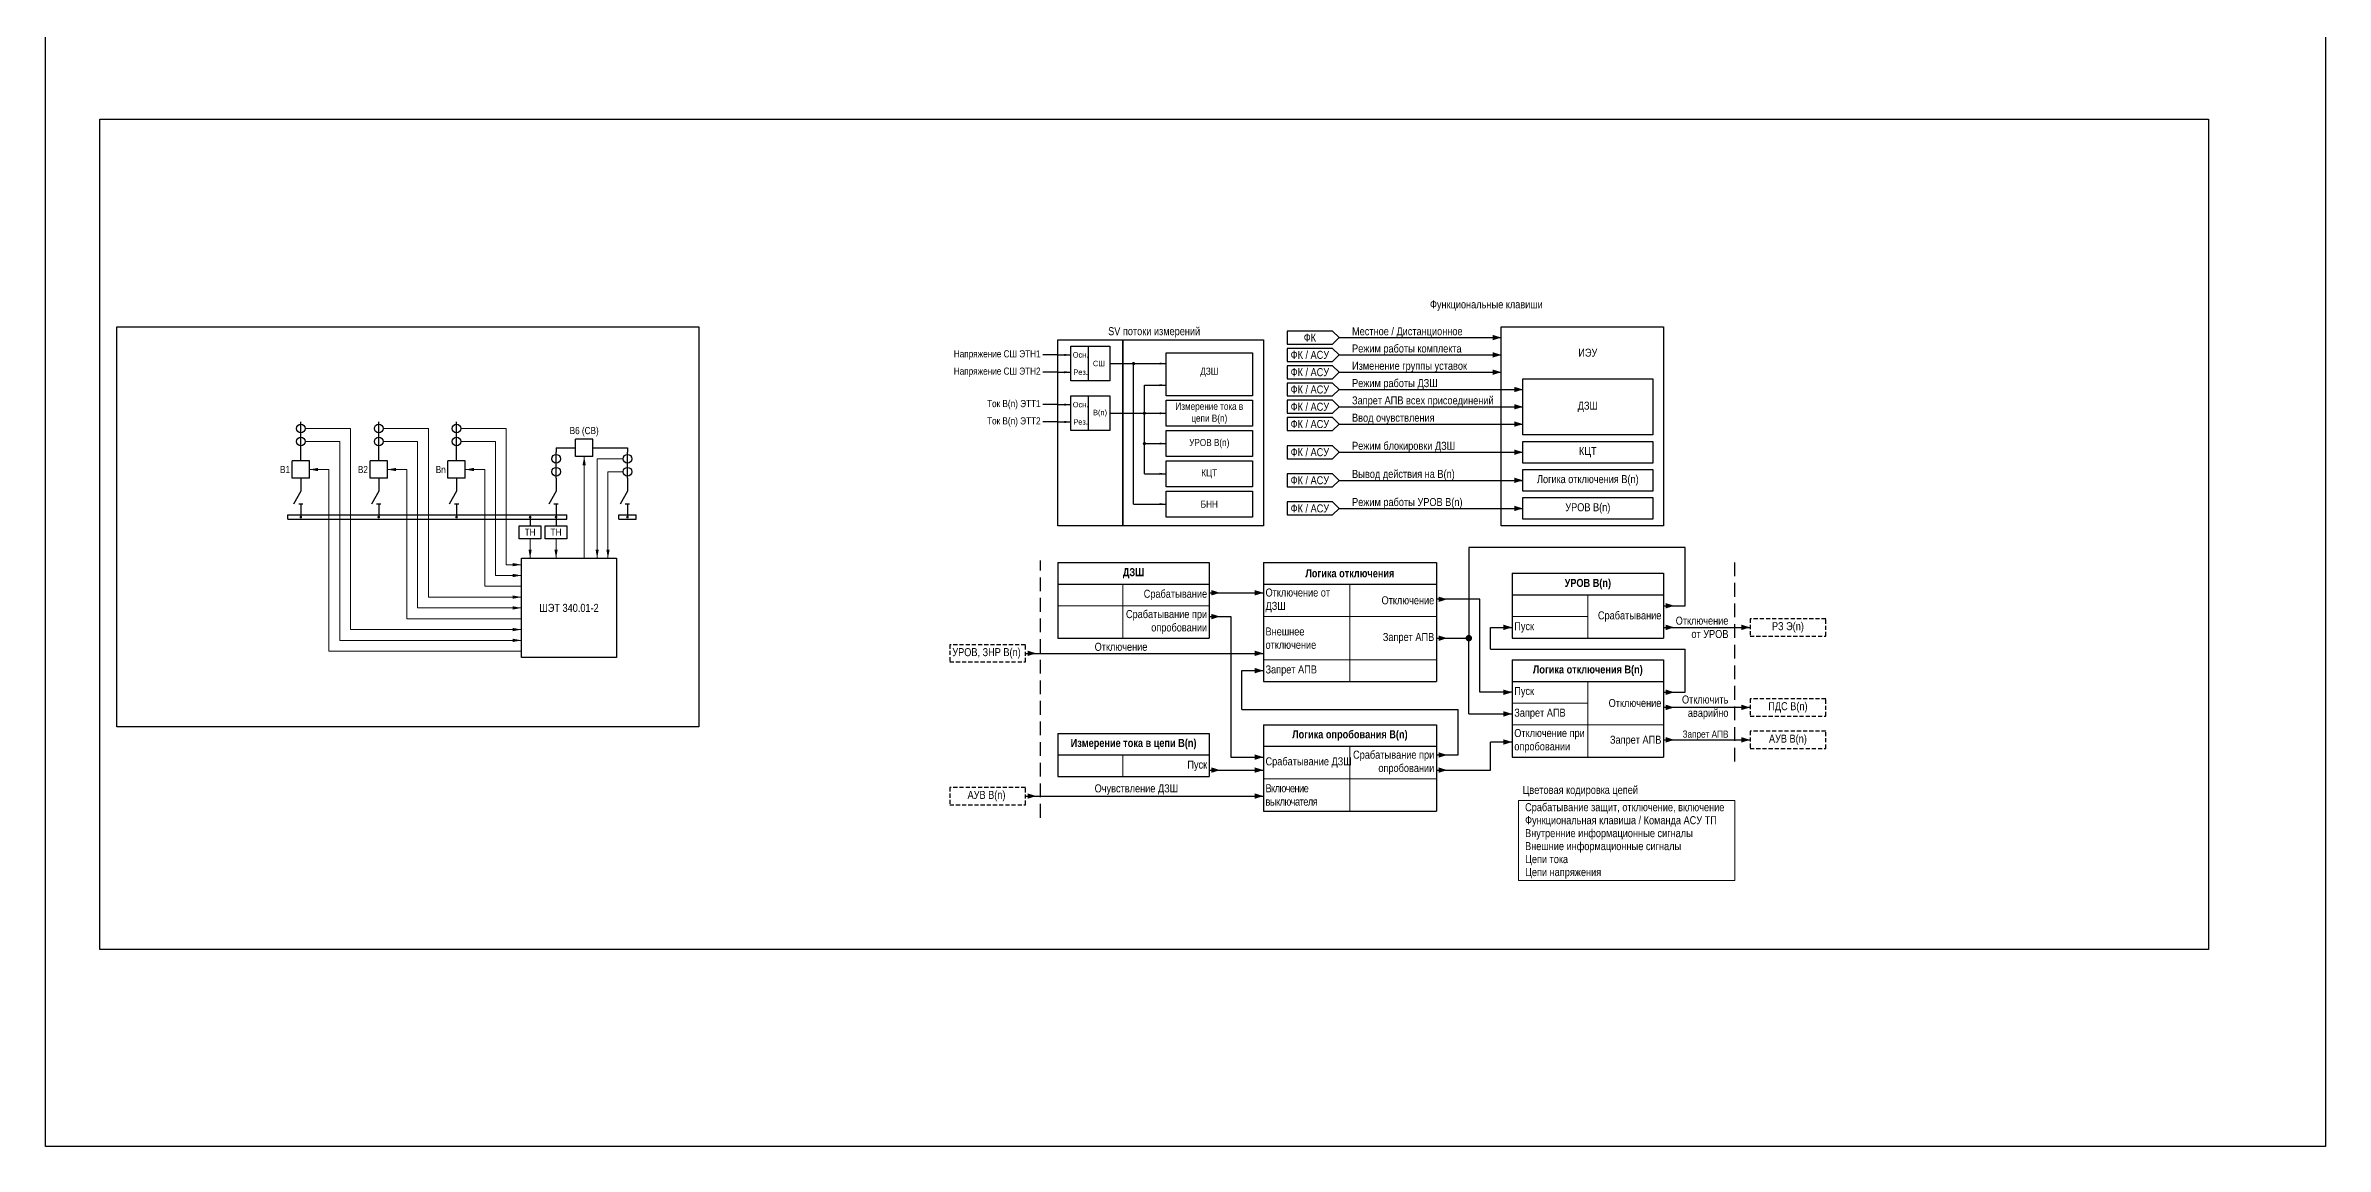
# Model space of a CAD drawing. Header units: millimetres. Extents: x -2550 to 7325, y -3772 to 3128.
# Drawn here: x -28 to 1026, y -3772 to -3263 of the extents above; entities that cross this region are included whole.
import ezdxf
from ezdxf.enums import TextEntityAlignment as Align

# ---------------------------------------------------------------- set-up
doc = ezdxf.new("R2010")
doc.units = ezdxf.units.MM
doc.linetypes.add('штриховая2', pattern=[9.525, 6.35, -3.175])
doc.linetypes.add('штрихпунктирная2', pattern=[12.7, 6.35, -3.175, 0, -3.175])
for name, color, linetype, lineweight in [('Основная', 7, 'Continuous', 30), ('Отключение_включение', 1, 'Continuous', 30), ('Тонкая', 7, 'Continuous', 18), ('Цепи внешние', 84, 'Continuous', 30), ('Цепи внутренние', 5, 'Continuous', 30), ('Цепи ТН', 200, 'Continuous', 30), ('Цепи ТТ', 23, 'Continuous', 30), ('Цепи ТТ  других присоединений', 23, 'штрихпунктирная2', 30), ('Цепь - ФК и АСУ', 132, 'Continuous', 30)]:
    doc.layers.add(name, color=color, linetype=linetype, lineweight=lineweight)
doc.styles.add('Narrow', font='ARIALN.TTF')
doc.styles.add('Вывод', font='tahoma.ttf', dxfattribs={"height": 2.5})
doc.styles.add('Компонент', font='ARIALN.TTF', dxfattribs={"height": 3.5})
doc.styles.add('Табл дан', font='ARIALN.TTF')
doc.styles.add('Табл загол', font='ARIALNB.TTF')

# ---------------------------------------------------------------- blocks, each defined once
blk = doc.blocks.new('*T55')
at = {"layer": 'Основная', "color": 0, "linetype": 'ByBlock', "lineweight": -2, "transparency": 16777216}
for p, q in [((0, 0), (80, 0)), ((0, 0), (0, -10)), ((80, 0), (80, -10))]:
    blk.add_line(p, q, dxfattribs=at)
at = {"layer": 'Основная', "color": 0, "linetype": 'ByBlock', "lineweight": 30, "transparency": 16777216}
for p, q in [((0, -10), (80, -10)), ((0, -10), (0, -55)), ((80, -10), (80, -55)), ((0, -55), (80, -55))]:
    blk.add_line(p, q, dxfattribs=at)
at = {"layer": 'Основная', "color": 0, "linetype": 'ByBlock', "lineweight": 18, "transparency": 16777216}
for p, q in [((40, -10), (40, -55)), ((0, -25), (80, -25)), ((0, -45), (80, -45))]:
    blk.add_line(p, q, dxfattribs=at)
at = {"layer": 'Основная', "color": 0, "transparency": 16777216, "char_height": 3.7}
for s, insert, width, attachment_point, style in [('{\\C256;Логика отключения}', (40, -5), 77, 5, 'Табл загол'), ('{\\C256;Отключение от ДЗШ}', (1, -17.5), 38, 4, 'Табл дан'), ('Отключение', (79, -17.5), 38, 6, 'Табл дан'), ('Внешнее отключение', (1, -35), 38, 4, 'Табл дан'), ('Запрет АПВ', (79, -35), 38, 6, 'Табл дан'), ('Запрет АПВ', (1, -50), 38, 4, 'Табл дан')]:
    blk.add_mtext(s, dxfattribs=dict(at, insert=insert, width=width, attachment_point=attachment_point, style=style))
blk = doc.blocks.new('*T56')
at = {"layer": 'Основная', "color": 0, "linetype": 'ByBlock', "lineweight": -2, "transparency": 16777216}
for p, q in [((0, 0), (70, 0)), ((0, 0), (0, -10)), ((70, 0), (70, -10))]:
    blk.add_line(p, q, dxfattribs=at)
at = {"layer": 'Основная', "color": 0, "linetype": 'ByBlock', "lineweight": 30, "transparency": 16777216}
for p, q in [((0, -10), (70, -10)), ((0, -10), (0, -35)), ((70, -10), (70, -35)), ((0, -35), (70, -35))]:
    blk.add_line(p, q, dxfattribs=at)
at = {"layer": 'Основная', "color": 0, "linetype": 'ByBlock', "lineweight": 18, "transparency": 16777216}
for p, q in [((30, -10), (30, -35)), ((0, -20), (70, -20))]:
    blk.add_line(p, q, dxfattribs=at)
at = {"layer": 'Основная', "color": 0, "transparency": 16777216, "char_height": 3.7}
for s, insert, width, attachment_point, style in [('{\\C256;ДЗШ}', (35, -5), 67, 5, 'Табл загол'), ('Срабатывание', (69, -15), 38, 6, 'Табл дан'), ('Срабатывание при опробовании', (69, -27.5), 38, 6, 'Табл дан')]:
    blk.add_mtext(s, dxfattribs=dict(at, insert=insert, width=width, attachment_point=attachment_point, style=style))
blk = doc.blocks.new('*T57')
at = {"layer": 'Основная', "color": 0, "linetype": 'ByBlock', "lineweight": -2, "transparency": 16777216}
for p, q in [((0, 0), (80, 0)), ((0, 0), (0, -10)), ((80, 0), (80, -10))]:
    blk.add_line(p, q, dxfattribs=at)
at = {"layer": 'Основная', "color": 0, "linetype": 'ByBlock', "lineweight": 30, "transparency": 16777216}
for p, q in [((0, -10), (80, -10)), ((0, -10), (0, -40)), ((80, -10), (80, -40)), ((0, -40), (80, -40))]:
    blk.add_line(p, q, dxfattribs=at)
at = {"layer": 'Основная', "color": 0, "linetype": 'ByBlock', "lineweight": 18, "transparency": 16777216}
for p, q in [((40, -10), (40, -40)), ((0, -25), (80, -25))]:
    blk.add_line(p, q, dxfattribs=at)
at = {"layer": 'Основная', "color": 0, "transparency": 16777216, "char_height": 3.7}
for s, insert, width, attachment_point, style in [('Логика опробования В(n)', (40, -5), 77, 5, 'Табл загол'), ('Срабатывание ДЗШ', (1, -17.5), 38, 4, 'Табл дан'), ('Срабатывание при опробовании', (79, -17.5), 38, 6, 'Табл дан'), ('{\\T0.9;Включение выключателя}', (1, -32.5), 38, 4, 'Табл дан')]:
    blk.add_mtext(s, dxfattribs=dict(at, insert=insert, width=width, attachment_point=attachment_point, style=style))
blk = doc.blocks.new('*T58')
at = {"layer": 'Основная', "color": 0, "linetype": 'ByBlock', "lineweight": -2, "transparency": 16777216}
for p, q in [((0, 0), (70, 0)), ((0, 0), (0, -10)), ((70, 0), (70, -10))]:
    blk.add_line(p, q, dxfattribs=at)
at = {"layer": 'Основная', "color": 0, "linetype": 'ByBlock', "lineweight": 30, "transparency": 16777216}
for p, q in [((0, -10), (70, -10)), ((0, -10), (0, -45)), ((70, -10), (70, -45)), ((0, -45), (70, -45))]:
    blk.add_line(p, q, dxfattribs=at)
at = {"layer": 'Основная', "color": 0, "linetype": 'ByBlock', "lineweight": 18, "transparency": 16777216}
for p, q in [((35, -10), (35, -45)), ((0, -20), (35, -20)), ((0, -30), (70, -30))]:
    blk.add_line(p, q, dxfattribs=at)
at = {"layer": 'Основная', "color": 0, "transparency": 16777216, "char_height": 3.7}
for s, insert, width, attachment_point, style in [('{\\C256;Логика отключения В(n)}', (35, -5), 67, 5, 'Табл загол'), ('Пуск', (1, -15), 33, 4, 'Табл дан'), ('Отключение', (69, -20), 33, 6, 'Табл дан'), ('Запрет АПВ', (1, -25), 33, 4, 'Табл дан'), ('Отключение при опробовании', (1, -37.5), 33, 4, 'Табл дан'), ('Запрет АПВ', (69, -37.5), 33, 6, 'Табл дан')]:
    blk.add_mtext(s, dxfattribs=dict(at, insert=insert, width=width, attachment_point=attachment_point, style=style))
blk = doc.blocks.new('*T54')
at = {"layer": 'Основная', "color": 0, "linetype": 'ByBlock', "lineweight": -2, "transparency": 16777216}
for p, q in [((0, 0), (70, 0)), ((0, 0), (0, -10)), ((70, 0), (70, -10))]:
    blk.add_line(p, q, dxfattribs=at)
at = {"layer": 'Основная', "color": 0, "linetype": 'ByBlock', "lineweight": 30, "transparency": 16777216}
for p, q in [((0, -10), (70, -10)), ((0, -10), (0, -20)), ((70, -10), (70, -20)), ((0, -20), (70, -20))]:
    blk.add_line(p, q, dxfattribs=at)
at = {"layer": 'Основная', "color": 0, "linetype": 'ByBlock', "lineweight": 18, "transparency": 16777216}
blk.add_line((30, -10), (30, -20), dxfattribs=at)
at = {"layer": 'Основная', "color": 0, "transparency": 16777216, "char_height": 3.7}
for s, insert, width, attachment_point, style in [('Измерение тока в цепи В(n)', (35, -5), 67, 5, 'Табл загол'), ('Пуск', (69, -15), 38, 6, 'Табл дан')]:
    blk.add_mtext(s, dxfattribs=dict(at, insert=insert, width=width, attachment_point=attachment_point, style=style))
blk = doc.blocks.new('*T59')
at = {"layer": 'Основная', "color": 0, "linetype": 'ByBlock', "lineweight": -2, "transparency": 16777216}
for p, q in [((0, 0), (70, 0)), ((0, 0), (0, -10)), ((70, 0), (70, -10))]:
    blk.add_line(p, q, dxfattribs=at)
at = {"layer": 'Основная', "color": 0, "linetype": 'ByBlock', "lineweight": 30, "transparency": 16777216}
for p, q in [((0, -10), (70, -10)), ((0, -10), (0, -30)), ((70, -10), (70, -30)), ((0, -30), (70, -30))]:
    blk.add_line(p, q, dxfattribs=at)
at = {"layer": 'Основная', "color": 0, "linetype": 'ByBlock', "lineweight": 18, "transparency": 16777216}
for p, q in [((35, -10), (35, -30)), ((0, -20), (35, -20))]:
    blk.add_line(p, q, dxfattribs=at)
at = {"layer": 'Основная', "color": 0, "transparency": 16777216, "char_height": 3.7}
for s, insert, width, attachment_point, style in [('{\\C256;УРОВ В(n)}', (35, -5), 67, 5, 'Табл загол'), ('Срабатывание ', (69, -20), 33, 6, 'Табл дан'), ('Пуск', (1, -25), 33, 4, 'Табл дан')]:
    blk.add_mtext(s, dxfattribs=dict(at, insert=insert, width=width, attachment_point=attachment_point, style=style))
blk = doc.blocks.new('Point')
at = {"layer": 'Основная', "color": 0, "const_width": 1.5}
blk.add_lwpolyline([(-0.75, 0, 1), (0.75, 0, 1)], format="xyb", close=True, dxfattribs=at)
blk = doc.blocks.new('*U146')
at = {"color": 0, "linetype": 'ByBlock'}
for p, q in [((0, 0), (129, 0)), ((0, -2), (0, 0)), ((129, -2), (129, 0)), ((0, -2), (129, -2))]:
    blk.add_line(p, q, dxfattribs=at)
at = {"layer": 'Основная', "style": 'Компонент'}
blk.add_attdef('ОШ', text='', height=3.5, dxfattribs=at).set_placement((6, 4), align=Align.MIDDLE_CENTER)
blk = doc.blocks.new('*U37')
at = {"color": 0, "linetype": 'ByBlock'}
for p, q in [((0, 0), (-8, 0)), ((-8, -8), (-8, 0)), ((0, -8), (0, 0)), ((0, -8), (-8, -8))]:
    blk.add_line(p, q, dxfattribs=at)
at = {"layer": 'Основная', "style": 'Компонент'}
blk.add_attdef('ОУ', text='', height=3.5, dxfattribs=at).set_placement((-15, -3), align=Align.MIDDLE_CENTER)
blk = doc.blocks.new('*U18')
at = {"color": 0, "linetype": 'ByBlock'}
blk.add_line((0, 0), (6, 3.4), dxfattribs=at)
blk = doc.blocks.new('*U10')
at = {"color": 0}
blk.add_line((0, -1), (0, 1), dxfattribs=at)
blk = doc.blocks.new('*U36')
at = {"color": 0, "linetype": 'ByBlock'}
for p, q in [((0, 9), (0, 3)), ((0, -3), (0, -9))]:
    blk.add_line(p, q, dxfattribs=at)
at = {"color": 0, "linetype": 'ByBlock', "ltscale": 0.25, "xscale": -1, "rotation": 90}
for name, p in [('*U18', (0, 3)), ('*U10', (0, -3))]:
    blk.add_blockref(name, p, dxfattribs=at)
at = {"layer": 'Основная'}
for tag, height, style, p in [('ОУ', 3.5, 'Компонент', (-12, 0)), ('В2', 2.5, 'Вывод', (2, 7)), ('В1', 2.5, 'Вывод', (2, -7))]:
    blk.add_attdef(tag, text='', height=height, dxfattribs=dict(at, style=style)).set_placement(p, align=Align.MIDDLE_CENTER)
blk = doc.blocks.new('*U38')
at = {"linetype": 'ByBlock'}
blk.add_circle((0, 0), 2, dxfattribs=at)
at = {"layer": 'Основная', "color": 0, "linetype": 'ByBlock', "lineweight": -2}
blk.add_line((0, -3), (0, 3), dxfattribs=at)
at = {"layer": 'Основная', "linetype": 'ByBlock', "style": 'Компонент'}
blk.add_attdef('ОУ', text='', height=3.5, dxfattribs=at).set_placement((-6, 0), align=Align.MIDDLE_CENTER)
blk = doc.blocks.new('*U41')
at = {"color": 0, "linetype": 'ByBlock'}
for p, q in [((0, 0), (8, 0)), ((0, -2), (0, 0)), ((8, -2), (8, 0)), ((0, -2), (8, -2))]:
    blk.add_line(p, q, dxfattribs=at)
at = {"layer": 'Основная', "style": 'Компонент'}
blk.add_attdef('ОШ', text='', height=3.5, dxfattribs=at).set_placement((6, 4), align=Align.MIDDLE_CENTER)

msp = doc.modelspace()

# ---------------------------------------------------------------- linework, layer by layer
at = {"layer": 'Основная'}
for points in [[(-28, -2495), (1026, -2495), (1026, -3772), (-28, -3772)], [(645, -3393), (720, -3393), (720, -3485), (645, -3485)], [(470, -3485), (440, -3485), (440, -3399), (470, -3399)], [(490, -3405), (530, -3405), (530, -3425), (490, -3425)], [(490, -3427), (530, -3427), (530, -3439), (490, -3439)], [(490, -3441), (530, -3441), (530, -3453), (490, -3453)], [(490, -3455), (530, -3455), (530, -3467), (490, -3467)], [(490, -3469), (530, -3469), (530, -3481), (490, -3481)], [(191, -3485), (201, -3485), (201, -3491), (191, -3491)], [(203, -3485), (213, -3485), (213, -3491), (203, -3491)], [(192, -3500), (236, -3500), (236, -3546), (192, -3546)]]:
    msp.add_lwpolyline(points, close=True, dxfattribs=at)
at = {"layer": 'Основная', "color": 1}
msp.add_lwpolyline([(-3, -3297), (972, -3297), (972, -3681), (-3, -3681)], close=True, dxfattribs=at)
at = {"layer": 'Основная', "color": 4}
msp.add_lwpolyline([(5, -3393), (274, -3393), (274, -3578), (5, -3578)], close=True, dxfattribs=at)
at = {"layer": 'Основная', "ltscale": 0.3}
for points in [[(470, -3399), (535, -3399), (535, -3485), (470, -3485)], [(655, -3417), (715, -3417), (715, -3443), (655, -3443)], [(655, -3446), (715, -3446), (715, -3456), (655, -3456)], [(655, -3459), (715, -3459), (715, -3469), (655, -3469)], [(655, -3472), (715, -3472), (715, -3482), (655, -3482)]]:
    msp.add_lwpolyline(points, close=True, dxfattribs=at)
at = {"layer": 'Основная'}
for points in [[(90, -3455), (90, -3449)], [(126, -3455), (126, -3449)], [(162, -3455), (162, -3449)], [(208, -3449), (217, -3449)], [(208, -3449), (208, -3451)], [(225, -3449), (241, -3449)], [(241, -3449), (241, -3451)], [(196, -3481), (196, -3485)], [(208, -3481), (208, -3485)]]:
    msp.add_lwpolyline(points, dxfattribs=at)
at = {"layer": 'Основная', "ltscale": 0.25, "const_width": 0.6}
for points in [[(89.7, -3481, 1), (90.3, -3481, 1)], [(89.7, -3481, -1), (90.3, -3481, -1)], [(125.7, -3481, 1), (126.3, -3481, 1)], [(125.7, -3481, -1), (126.3, -3481, -1)], [(161.7, -3481, 1), (162.3, -3481, 1)], [(161.7, -3481, -1), (162.3, -3481, -1)], [(195.7, -3481, 1), (196.3, -3481, 1)], [(207.7, -3481, 1), (208.3, -3481, 1)], [(240.7, -3481, 1), (241.3, -3481, 1)]]:
    msp.add_lwpolyline(points, format="xyb", close=True, dxfattribs=at)
at = {"layer": 'Отключение_включение', "ltscale": 0.3}
for points in [[(515, -3516, 0, 2.5, 0), (511, -3516, 0, 0, 0)], [(535, -3516, 0, 2.5, 0), (531, -3516, 0, 0, 0)], [(620, -3519, 0, 2.5, 0), (616, -3519, 0, 0, 0)], [(725, -3532, 0, 2.5, 0), (721, -3532, 0, 0, 0)], [(760, -3532, 0, 2.5, 0), (756, -3532, 0, 0, 0)], [(430, -3544, 0, 2.5, 0), (426, -3544, 0, 0, 0)], [(535, -3544, 0, 2.5, 0), (531, -3544, 0, 0, 0)], [(650, -3562, 0, 2.5, 0), (646, -3562, 0, 0, 0)], [(725, -3569, 0, 2.5, 0), (721, -3569, 0, 0, 0)], [(760, -3569, 0, 2.5, 0), (756, -3569, 0, 0, 0)], [(650, -3585, 0, 2.5, 0), (646, -3585, 0, 0, 0)], [(620, -3598, 0, 2.5, 0), (616, -3598, 0, 0, 0)]]:
    msp.add_lwpolyline(points, format="xyseb", dxfattribs=at)
for points in [[(510, -3516), (535, -3516)], [(635, -3562), (635, -3519)], [(650, -3562), (635, -3562)], [(760, -3569), (720, -3569)], [(640, -3598), (640, -3585)], [(650, -3585), (640, -3585)], [(615, -3598), (640, -3598)]]:
    msp.add_lwpolyline(points, dxfattribs=at)
at = {"layer": 'Отключение_включение'}
for points in [[(635, -3519), (615, -3519)], [(720, -3532), (760, -3532)], [(425, -3544), (535, -3544)]]:
    msp.add_lwpolyline(points, dxfattribs=at)
at = {"layer": 'Тонкая'}
for points in [[(92, -3440), (113, -3440)], [(92, -3446), (108, -3446)], [(108, -3446), (108, -3538)], [(113, -3440), (113, -3533)], [(128, -3440), (149, -3440)], [(128, -3446), (144, -3446)], [(144, -3446), (144, -3523)], [(149, -3440), (149, -3518)], [(164, -3440), (185, -3440)], [(164, -3446), (180, -3446)], [(180, -3446), (180, -3508)], [(185, -3440), (185, -3503)], [(221, -3500), (221, -3453)], [(239, -3454), (227, -3454)], [(227, -3454), (227, -3500)], [(94, -3459), (103, -3459)], [(103, -3459), (103, -3543)], [(130, -3459), (139, -3459)], [(139, -3459), (139, -3528)], [(166, -3459), (175, -3459)], [(175, -3459), (175, -3513)], [(239, -3460), (232, -3460)], [(232, -3460), (232, -3500)], [(196, -3500), (196, -3491)], [(208, -3500), (208, -3491)], [(180, -3508), (192, -3508)], [(185, -3503), (192, -3503)], [(149, -3518), (192, -3518)], [(175, -3513), (192, -3513)], [(139, -3528), (192, -3528)], [(144, -3523), (192, -3523)], [(108, -3538), (192, -3538)], [(113, -3533), (192, -3533)], [(103, -3543), (192, -3543)]]:
    msp.add_lwpolyline(points, dxfattribs=at)
at = {"layer": 'Тонкая', "ltscale": 0.3}
for points in [[(221, -3453, 0, 1.5, 0), (221, -3457, 0, 0, 0)], [(94, -3459, 0, 1.5, 0), (98, -3459, 0, 0, 0)], [(130, -3459, 0, 1.5, 0), (134, -3459, 0, 0, 0)], [(166, -3459, 0, 1.5, 0), (170, -3459, 0, 0, 0)], [(196, -3500, 0, 1.5, 0), (196, -3496, 0, 0, 0)], [(208, -3500, 0, 1.5, 0), (208, -3496, 0, 0, 0)], [(227, -3500, 0, 1.5, 0), (227, -3496, 0, 0, 0)], [(232, -3500, 0, 1.5, 0), (232, -3496, 0, 0, 0)], [(192, -3503, 0, 1.5, 0), (188, -3503, 0, 0, 0)], [(192, -3508, 0, 1.5, 0), (188, -3508, 0, 0, 0)], [(192, -3518, 0, 1.5, 0), (188, -3518, 0, 0, 0)], [(192, -3523, 0, 1.5, 0), (188, -3523, 0, 0, 0)], [(192, -3533, 0, 1.5, 0), (188, -3533, 0, 0, 0)], [(192, -3538, 0, 1.5, 0), (188, -3538, 0, 0, 0)]]:
    msp.add_lwpolyline(points, format="xyseb", dxfattribs=at)
msp.add_lwpolyline([(653, -3612), (753, -3612), (753, -3649), (653, -3649)], close=True, dxfattribs=at)
at = {"layer": 'Цепи внешние', "linetype": 'штриховая2', "ltscale": 0.3}
for points in [[(795, -3528), (760, -3528), (760, -3536), (795, -3536)], [(425, -3540), (390, -3540), (390, -3548), (425, -3548)], [(795, -3565), (760, -3565), (760, -3573), (795, -3573)], [(795, -3580), (760, -3580), (760, -3588), (795, -3588)], [(425, -3606), (390, -3606), (390, -3614), (425, -3614)]]:
    msp.add_lwpolyline(points, close=True, dxfattribs=at)
at = {"layer": 'Цепи внешние', "ltscale": 0.3}
for points in [[(725, -3584, 0, 2.5, 0), (721, -3584, 0, 0, 0)], [(760, -3584, 0, 2.5, 0), (756, -3584, 0, 0, 0)], [(430, -3610, 0, 2.5, 0), (426, -3610, 0, 0, 0)], [(535, -3610, 0, 2.5, 0), (531, -3610, 0, 0, 0)]]:
    msp.add_lwpolyline(points, format="xyseb", dxfattribs=at)
msp.add_lwpolyline([(720, -3584), (760, -3584)], dxfattribs=at)
at = {"layer": 'Цепи внешние'}
msp.add_lwpolyline([(425, -3610), (535, -3610)], dxfattribs=at)
at = {"layer": 'Цепи внутренние'}
for points in [[(730, -3495), (630, -3495)], [(630, -3495), (630, -3537)], [(730, -3522), (730, -3495)], [(720, -3522), (730, -3522)], [(630, -3572), (630, -3537)], [(640, -3542), (640, -3532)], [(730, -3562), (730, -3542)], [(525, -3570), (625, -3570)], [(625, -3591), (625, -3570)]]:
    msp.add_lwpolyline(points, dxfattribs=at)
at = {"layer": 'Цепи внутренние', "linetype": 'штриховая2'}
for points in [[(432, -3620), (432, -3501)], [(753, -3594), (753, -3501)]]:
    msp.add_lwpolyline(points, dxfattribs=at)
at = {"layer": 'Цепи внутренние', "ltscale": 0.3}
for points in [[(515, -3527, 0, 2.5, 0), (511, -3527, 0, 0, 0)], [(650, -3532, 0, 2.5, 0), (646, -3532, 0, 0, 0)], [(725, -3522, 0, 2.5, 0), (721, -3522, 0, 0, 0)], [(620, -3537, 0, 2.5, 0), (616, -3537, 0, 0, 0)], [(535, -3552, 0, 2.5, 0), (531, -3552, 0, 0, 0)], [(725, -3562, 0, 2.5, 0), (721, -3562, 0, 0, 0)], [(650, -3572, 0, 2.5, 0), (646, -3572, 0, 0, 0)], [(535, -3592, 0, 2.5, 0), (531, -3592, 0, 0, 0)], [(620, -3591, 0, 2.5, 0), (616, -3591, 0, 0, 0)], [(515, -3598, 0, 2.5, 0), (511, -3598, 0, 0, 0)], [(535, -3598, 0, 2.5, 0), (531, -3598, 0, 0, 0)]]:
    msp.add_lwpolyline(points, format="xyseb", dxfattribs=at)
for points in [[(510, -3527), (520, -3527)], [(520, -3527), (520, -3592)], [(615, -3537), (630, -3537)], [(640, -3532), (650, -3532)], [(640, -3542), (730, -3542)], [(525, -3552), (535, -3552)], [(525, -3570), (525, -3552)], [(720, -3562), (730, -3562)], [(630, -3572), (650, -3572)], [(520, -3592), (535, -3592)], [(615, -3591), (625, -3591)], [(510, -3598), (535, -3598)]]:
    msp.add_lwpolyline(points, dxfattribs=at)
at = {"layer": 'Цепи ТН', "ltscale": 0.3}
msp.add_lwpolyline([(446, -3402), (464, -3402), (464, -3418), (446, -3418)], close=True, dxfattribs=at)
at = {"layer": 'Цепи ТН'}
for points in [[(454, -3402), (454, -3418)], [(440, -3414), (446, -3414)], [(475, -3475), (475, -3410)]]:
    msp.add_lwpolyline(points, dxfattribs=at)
at = {"layer": 'Цепи ТН', "ltscale": 0.3}
for points in [[(440, -3406), (433, -3406)], [(440, -3414), (433, -3414)], [(440, -3406), (446, -3406)], [(464, -3410), (490, -3410)], [(475, -3475), (490, -3475)]]:
    msp.add_lwpolyline(points, dxfattribs=at)
at = {"layer": 'Цепи ТН'}
for points in [[(446, -3406, 0, 1, 0), (443, -3406, 0, 0, 0)], [(446, -3414, 0, 1, 0), (443, -3414, 0, 0, 0)], [(490, -3410, 0, 1, 0), (487, -3410, 0, 0, 0)], [(490, -3475, 0, 1, 0), (487, -3475, 0, 0, 0)]]:
    msp.add_lwpolyline(points, format="xyseb", dxfattribs=at)
at = {"layer": 'Цепи ТТ', "ltscale": 0.3}
msp.add_lwpolyline([(446, -3425), (464, -3425), (464, -3441), (446, -3441)], close=True, dxfattribs=at)
at = {"layer": 'Цепи ТТ'}
for points in [[(454, -3425), (454, -3441)], [(480, -3447), (480, -3420)], [(480, -3461), (480, -3447)]]:
    msp.add_lwpolyline(points, dxfattribs=at)
at = {"layer": 'Цепи ТТ', "ltscale": 0.3}
for points in [[(480, -3420), (490, -3420)], [(440, -3429), (433, -3429)], [(440, -3429), (433, -3429)], [(440, -3429), (446, -3429)], [(464, -3433), (490, -3433)], [(440, -3437), (433, -3437)], [(440, -3437), (446, -3437)], [(480, -3447), (490, -3447)], [(480, -3461), (490, -3461)]]:
    msp.add_lwpolyline(points, dxfattribs=at)
at = {"layer": 'Цепи ТТ'}
for points in [[(490, -3420, 0, 1, 0), (487, -3420, 0, 0, 0)], [(490, -3433, 0, 1, 0), (487, -3433, 0, 0, 0)], [(490, -3447, 0, 1, 0), (487, -3447, 0, 0, 0)], [(490, -3461, 0, 1, 0), (487, -3461, 0, 0, 0)]]:
    msp.add_lwpolyline(points, format="xyseb", dxfattribs=at)
at = {"layer": 'Цепи ТТ  других присоединений'}
for points in [[(446, -3429, 0, 1, 0), (443, -3429, 0, 0, 0)], [(446, -3437, 0, 1, 0), (443, -3437, 0, 0, 0)]]:
    msp.add_lwpolyline(points, format="xyseb", dxfattribs=at)
at = {"layer": 'Цепь - ФК и АСУ', "ltscale": 0.3}
for points in [[(570, -3398), (567, -3395), (546, -3395), (546, -3401), (567, -3401), (570, -3398)], [(570, -3406), (567, -3403), (546, -3403), (546, -3409), (567, -3409), (570, -3406)], [(570, -3414), (567, -3411), (546, -3411), (546, -3417), (567, -3417), (570, -3414)], [(570, -3422), (567, -3419), (546, -3419), (546, -3425), (567, -3425), (570, -3422)], [(570, -3430), (567, -3427), (546, -3427), (546, -3433), (567, -3433), (570, -3430)], [(570, -3438), (567, -3435), (546, -3435), (546, -3441), (567, -3441), (570, -3438)], [(570, -3451), (567, -3448), (546, -3448), (546, -3454), (567, -3454), (570, -3451)], [(570, -3464), (567, -3461), (546, -3461), (546, -3467), (567, -3467), (570, -3464)], [(570, -3477), (567, -3474), (546, -3474), (546, -3480), (567, -3480), (570, -3477)]]:
    msp.add_lwpolyline(points, dxfattribs=at)
at = {"layer": 'Цепь - ФК и АСУ'}
for points in [[(570, -3398), (645, -3398)], [(570, -3406), (645, -3406)], [(570, -3414), (645, -3414)], [(570, -3422), (655, -3422)], [(570, -3430), (655, -3430)], [(570, -3438), (655, -3438)], [(570, -3451), (655, -3451)], [(570, -3464), (655, -3464)], [(570, -3477), (655, -3477)]]:
    msp.add_lwpolyline(points, dxfattribs=at)
at = {"layer": 'Цепь - ФК и АСУ', "ltscale": 0.3}
for points in [[(645, -3398, 0, 2.5, 0), (641, -3398, 0, 0, 0)], [(645, -3406, 0, 2.5, 0), (641, -3406, 0, 0, 0)], [(645, -3414, 0, 2.5, 0), (641, -3414, 0, 0, 0)], [(655, -3422, 0, 2.5, 0), (651, -3422, 0, 0, 0)], [(655, -3430, 0, 2.5, 0), (651, -3430, 0, 0, 0)], [(655, -3438, 0, 2.5, 0), (651, -3438, 0, 0, 0)], [(655, -3451, 0, 2.5, 0), (651, -3451, 0, 0, 0)], [(655, -3464, 0, 2.5, 0), (651, -3464, 0, 0, 0)], [(655, -3477, 0, 2.5, 0), (651, -3477, 0, 0, 0)]]:
    msp.add_lwpolyline(points, format="xyseb", dxfattribs=at)

# ---------------------------------------------------------------- block references
for name, p in [('*T56', (440, -3502)), ('*T55', (535, -3502)), ('*T59', (650, -3507)), ('*T58', (650, -3547)), ('*T54', (440, -3581)), ('*T57', (535, -3577))]:
    msp.add_blockref(name, p)
at = {"layer": 'Основная', "ltscale": 0.25}
for name, p in [('*U38', (90, -3440)), ('*U38', (90, -3446)), ('*U38', (126, -3440)), ('*U38', (126, -3446)), ('*U38', (162, -3440)), ('*U38', (162, -3446)), ('*U37', (225, -3445)), ('*U37', (94, -3455)), ('*U37', (130, -3455)), ('*U37', (166, -3455)), ('*U38', (208, -3454)), ('*U38', (208, -3460)), ('*U38', (241, -3454)), ('*U38', (241, -3460)), ('*U36', (90, -3472)), ('*U36', (126, -3472)), ('*U36', (162, -3472)), ('*U36', (208, -3472)), ('*U36', (241, -3472)), ('*U146', (84, -3480)), ('*U41', (237, -3480))]:
    msp.add_blockref(name, p, dxfattribs=at)
at = {"layer": 'Цепи внутренние'}
msp.add_blockref('Point', (630, -3537), dxfattribs=at)
at = {"layer": 'Цепи ТН', "xscale": 0.5, "yscale": 0.5, "zscale": 0.5}
msp.add_blockref('Point', (475, -3410), dxfattribs=at)
at = {"layer": 'Цепи ТТ', "xscale": 0.5, "yscale": 0.5, "zscale": 0.5}
for p in [(480, -3433), (480, -3447)]:
    msp.add_blockref('Point', p, dxfattribs=at)

# ---------------------------------------------------------------- texts
at = {"layer": 'Основная', "style": 'Narrow'}
msp.add_text('В6 (СВ)', height=3.3, dxfattribs=at).set_placement((221, -3441), align=Align.MIDDLE_CENTER)
for s, p in [('В1', (85, -3459)), ('В2', (121, -3459)), ('Вn', (157, -3459))]:
    msp.add_text(s, height=3.3, dxfattribs=at).set_placement(p, align=Align.MIDDLE_RIGHT)
msp.add_text('Запрет АПВ', height=3.3, dxfattribs=at).set_placement((750, -3583), align=Align.RIGHT)
msp.add_text('Цветовая кодировка цепей', height=3.7, dxfattribs=at).set_placement((681.5, -3609), align=Align.CENTER)
for s, insert, char_height, width, attachment_point in [('Функциональные клавиши', (638.1, -3385.6), 3.7, 94, 8), ('SV потоки измерений', (484.5, -3398), 3.7, 94, 8), ('Местное / Дистанционное', (576, -3398), 3.7, 89, 7), ('Напряжение СШ ЭТН1', (432, -3406), 3.3, 46, 6), ('ФК / АСУ', (556.5, -3406), 3.7, 21, 5), ('ФК', (556.5, -3398), 3.7, 21, 5), ('Режим работы комплекта', (576, -3406), 3.7, 89, 7), ('ИЭУ', (685, -3405), 3.7, 80, 5), ('Напряжение СШ ЭТН2', (432, -3414), 3.3, 46, 6), ('ДЗШ', (510, -3414), 3.3, 40, 5), ('ФК / АСУ', (556.5, -3414), 3.7, 21, 5), ('Изменение группы уставок', (576, -3414), 3.7, 89, 7), ('ФК / АСУ', (556.5, -3422), 3.7, 21, 5), ('Запрет АПВ всех присоединений', (576, -3430), 3.7, 74, 7), ('Режим работы ДЗШ', (576, -3422), 3.7, 89, 7), ('Ток В(n) ЭТТ1', (432, -3429), 3.3, 46, 6), ('Ток В(n) ЭТТ2', (432, -3437), 3.3, 46, 6), ('{\\C0;Измерение }тока в цепи В(n)', (510, -3433), 3.3, 40, 5), ('ФК / АСУ', (556.5, -3430), 3.7, 21, 5), ('ФК / АСУ', (556.5, -3438), 3.7, 21, 5), ('Ввод очувствления', (576, -3438), 3.7, 74, 7), ('ДЗШ', (685, -3430), 3.7, 60, 5), ('УРОВ В(n)', (510, -3447), 3.3, 40, 5), ('Режим блокировки ДЗШ', (576, -3451), 3.7, 74, 7), ('ФК / АСУ', (556.5, -3451), 3.7, 21, 5), ('КЦТ', (685, -3451), 3.7, 60, 5), ('КЦТ', (510, -3461), 3.3, 40, 5), ('ФК / АСУ', (556.5, -3464), 3.7, 21, 5), ('Вывод действия на В(n)', (576, -3464), 3.7, 60, 7), ('Логика отключения В(n)', (685, -3464), 3.7, 60, 5), ('БНН', (510, -3475), 3.3, 40, 5), ('ФК / АСУ', (556.5, -3477), 3.7, 21, 5), ('Режим работы УРОВ В(n)', (576, -3477), 3.7, 60, 7), ('УРОВ В(n)', (685, -3477), 3.7, 60, 5), ('ТН', (196, -3488), 3.3, 10, 5), ('ТН', (208, -3488), 3.3, 10, 5), ('ШЭТ 340.01-2', (214, -3523), 3.7, 44, 5), ('Отключение\\P от УРОВ', (750, -3532), 3.7, 24.705, 6), ('РЗ Э(n)', (777.5, -3532), 3.7, 35, 5), ('УРОВ, ЗНР В(n)', (407, -3544), 3.7, 34, 5), ('Отключение', (457, -3541), 3.7, 77, 4), ('Отключить аварийно', (750, -3569), 3.7, 24.6, 6), ('ПДС В(n)', (777.5, -3569), 3.7, 35, 5), ('АУВ В(n)', (777.5, -3584), 3.7, 35, 5), ('Очувствление ДЗШ', (457, -3607), 3.7, 77, 4), ('АУВ В(n)', (407, -3610), 3.7, 34, 5)]:
    msp.add_mtext(s, dxfattribs=dict(at, insert=insert, char_height=char_height, width=width, attachment_point=attachment_point))
at = {"layer": 'Основная', "char_height": 2.5, "attachment_point": 5, "line_spacing_factor": 0.909091, "style": 'Narrow'}
for s, insert, width in [('Осн.', (450.5, -3406), 9), ('Рез.', (450.5, -3414), 9), ('СШ', (459, -3410), 10), ('Осн.', (450.5, -3429), 9), ('Рез.', (450.5, -3437), 9), ('В(n)', (459.5, -3433), 9)]:
    msp.add_mtext(s, dxfattribs=dict(at, insert=insert, width=width))
at = {"layer": 'Отключение_включение', "style": 'Narrow'}
msp.add_text('Срабатывание защит, отключение, включение', height=3.7, dxfattribs=at).set_placement((656, -3617))
at = {"layer": 'Цепи внешние', "style": 'Narrow'}
msp.add_text('Внешние информационные сигналы', height=3.7, dxfattribs=at).set_placement((656, -3635))
at = {"layer": 'Цепи внутренние', "style": 'Narrow'}
msp.add_text('Внутренние информационные сигналы', height=3.7, dxfattribs=at).set_placement((656, -3629))
at = {"layer": 'Цепи ТН', "style": 'Narrow'}
msp.add_text('Цепи напряжения', height=3.7, dxfattribs=at).set_placement((656, -3647))
at = {"layer": 'Цепи ТТ', "style": 'Narrow'}
msp.add_text('Цепи тока', height=3.7, dxfattribs=at).set_placement((656, -3641))
at = {"layer": 'Цепь - ФК и АСУ', "style": 'Narrow'}
msp.add_text('Функциональная клавиша / Команда АСУ ТП', height=3.7, dxfattribs=at).set_placement((656, -3623))

doc.saveas('drawing.dxf')
